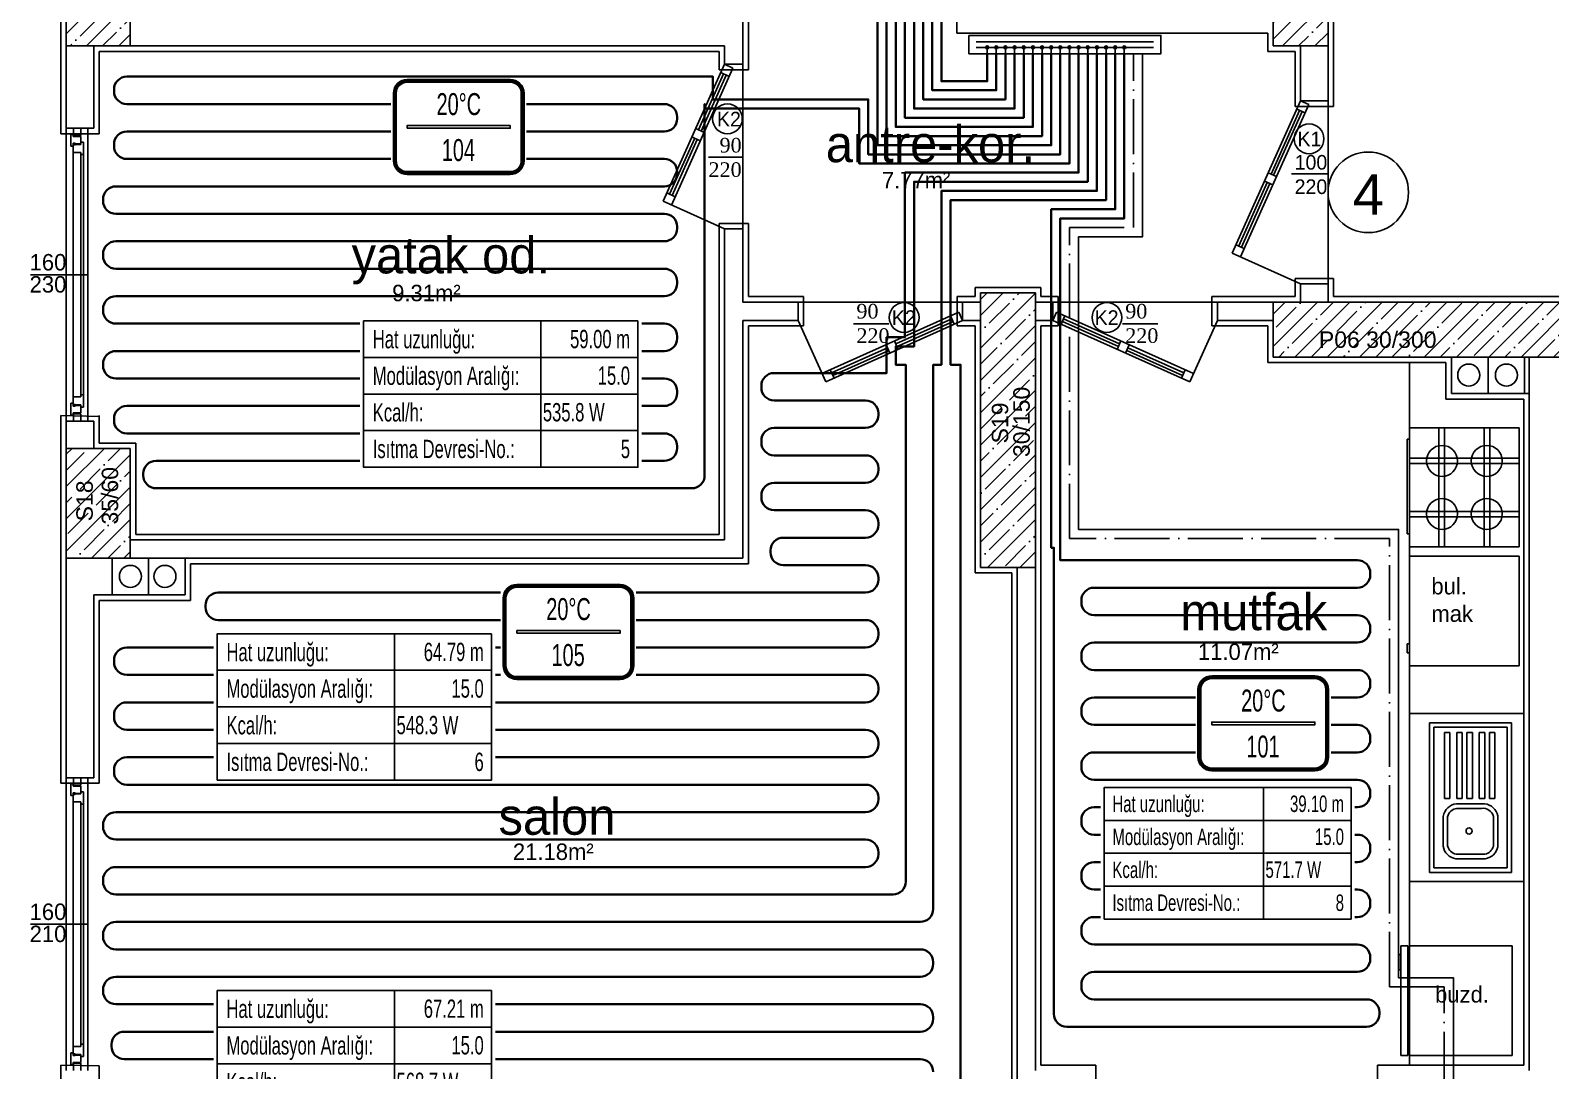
# Model space of a CAD drawing. Header units: centimetres. Extents: x 275281 to 287704, y -444050 to -441150.
# Drawn here: x 277532 to 278363, y -443426 to -442857 of the extents above; entities that cross this region are included whole.
import ezdxf
from ezdxf.enums import TextEntityAlignment as Align

# ---------------------------------------------------------------- set-up
doc = ezdxf.new("R2010")
doc.units = ezdxf.units.CM
doc.linetypes.add('ROTAS_ISITMA_DONUS', pattern=[40, 30, -5, 0, -5])
for name, color, linetype in [('MKDU0', 50, 'CONTINUOUS'), ('ROTAS-ISITMA-DONUS-BORU', 30, 'ROTAS_ISITMA_DONUS'), ('ROTAS-ISITMA-ETIKET', 2, 'Continuous'), ('ROTAS-ISITMA-GIDIS-BORU', 10, 'Continuous'), ('ROTAS-ISITMA-KOLLEKTOR', 1, 'Continuous'), ('ROTAS-ISITMA-MAHAL-ETIKET', 2, 'Continuous')]:
    doc.layers.add(name, color=color, linetype=linetype)
doc.layers.add('ROTAS-ISITMA-PEX', color=1, linetype='Continuous', lineweight=30)
doc.styles.add('arial_1_18', font='arial.ttf', dxfattribs={"height": 0.2})
doc.styles.add('ROTAS-YAZI', font='arial.ttf')
pattern_1 = [(45, (255901.426, -437638.89), (-8.838835, 8.838835), []), (45, (255910.265, -437638.89), (-8.838835, 8.838835), [15.625, -3.125, 0, -3.125])]

# ---------------------------------------------------------------- blocks, each defined once
blk = doc.blocks.new('ROTAS-YI-MAHAL')
at = {"color": 2, "extrusion": (0, 0, -1)}
for points in [[(35.71, -18.44), (35.71, 18.44, 0.414214), (28.21, 25.94), (-28.21, 25.94, 0.414214), (-35.71, 18.44), (-35.71, -18.44, 0.414214), (-28.21, -25.94), (28.21, -25.94, 0.414214)], [(34.21, -18.44), (34.21, 18.44, 0.414214), (28.21, 24.44), (-28.21, 24.44, 0.414214), (-34.21, 18.44), (-34.21, -18.44, 0.414214), (-28.21, -24.44), (28.21, -24.44, 0.414214)]]:
    blk.add_lwpolyline(points, format="xyb", close=True, dxfattribs=at)
at = {"color": 4, "extrusion": (0, 0, -1)}
for points in [[(35.21, -18.44), (35.21, 18.44, 0.414214), (28.21, 25.44), (-28.21, 25.44, 0.414214), (-35.21, 18.44), (-35.21, -18.44, 0.414214), (-28.21, -25.44), (28.21, -25.44, 0.414214)], [(34.71, -18.44), (34.71, 18.44, 0.414214), (28.21, 24.94), (-28.21, 24.94, 0.414214), (-34.71, 18.44), (-34.71, -18.44, 0.414214), (-28.21, -24.94), (28.21, -24.94, 0.414214)]]:
    blk.add_lwpolyline(points, format="xyb", close=True, dxfattribs=at)
at = {"color": 2, "extrusion": (0, 0, -1)}
blk.add_lwpolyline([(28.21, -0.75), (-28.21, -0.75), (-28.21, 0.75), (28.21, 0.75)], close=True, dxfattribs=at)
at = {"color": 4, "style": 'ROTAS-YAZI', "width": 0.65}
blk.add_attdef('DERECE', (-12.12, 6.47), '', height=12, dxfattribs=at)
at = {"color": 2, "style": 'ROTAS-YAZI', "width": 0.65, "flags": 1}
for tag in ['ALAN', 'MAHAL']:
    blk.add_attdef(tag, (0, 0), '', height=5, dxfattribs=at)
at = {"color": 1, "style": 'ROTAS-YAZI', "width": 0.65}
blk.add_attdef('NO', (-9.26, -18.64), '', height=12, dxfattribs=at)
blk = doc.blocks.new('ROTAS-YI-ETIKET')
at = {"color": 2}
for p, q in [((96.87, 0), (96.87, -80)), ((0, -20), (150, -20)), ((0, -40), (150, -40)), ((0, -60), (150, -60))]:
    blk.add_line(p, q, dxfattribs=at)
at = {"color": 2, "extrusion": (0, 0, -1)}
blk.add_lwpolyline([(-150, 0), (-150, -80), (0, -80), (0, 0)], close=True, dxfattribs=at)
at = {"color": 2, "style": 'ROTAS-YAZI', "width": 0.65}
for s, p in [('Hat uzunluğu:', (5, -10)), ('Modülasyon Aralığı:', (5, -30)), ('Kcal/h:', (5, -50)), ('Isıtma Devresi-No.:', (5, -70))]:
    blk.add_text(s, height=10, dxfattribs=at).set_placement(p, align=Align.MIDDLE_LEFT)
at = {"color": 2, "style": 'ROTAS-YAZI', "width": 0.65, "flags": 1}
for tag in ['ALAN', 'NO', 'DERECE', 'BORU', 'MAHAL']:
    blk.add_attdef(tag, (0, 0), '', height=5, dxfattribs=at)
at = {"color": 2, "style": 'ROTAS-YAZI', "width": 0.65}
for tag, p in [('UZ', (145.7, -14.93)), ('AR', (145.7, -34.94)), ('NO1', (145.7, -75.02))]:
    blk.add_attdef(tag, text='', height=10, dxfattribs=at).set_placement(p, align=Align.RIGHT)
blk.add_attdef('YER', (98.01, -54.93), '', height=10, dxfattribs=at)

msp = doc.modelspace()

# ---------------------------------------------------------------- hatches: boundary and pattern name
at = {"layer": 'MKDU0', "ltscale": 0.03}
h = msp.add_hatch(dxfattribs=at)
h.set_pattern_fill('ANSI35', color=8, scale=50, style=0)
h.set_pattern_definition(pattern_1)
h.paths.add_polyline_path([(278241.29, -442560.76), (278211.29, -442560.76), (278211.29, -442865.76), (278241.29, -442865.76)])
h.paths.add_polyline_path([(278234.1, -442837.16), (278234.1, -442768.19), (278220.13, -442768.19), (278220.13, -442837.16)], flags=24)
h = msp.add_hatch(dxfattribs=at)
h.set_pattern_fill('ANSI35', color=8, scale=50, style=0)
h.set_pattern_definition(pattern_1)
h.paths.add_polyline_path([(277586.29, -442805.76), (277551.29, -442805.76), (277551.29, -442865.76), (277586.29, -442865.76)])
h.paths.add_polyline_path([(277583.14, -442851.16), (277583.14, -442815.04), (277569.17, -442815.04), (277569.17, -442851.16)], flags=24)
h.paths.add_polyline_path([(277568.91, -442845.58), (277568.91, -442818.55), (277554.95, -442818.55), (277554.95, -442845.58)], flags=24)
h = msp.add_hatch(dxfattribs=at)
h.set_pattern_fill('ANSI35', color=8, scale=50, style=0)
h.set_pattern_definition(pattern_1)
h.paths.add_polyline_path([(278081.29, -443000.76), (278051.29, -443000.76), (278051.29, -443150.76), (278081.29, -443150.76)])
h.paths.add_polyline_path([(278080.65, -443092.76), (278080.65, -443049.65), (278066.68, -443049.65), (278066.68, -443092.76)], flags=24)
h.paths.add_polyline_path([(278068.86, -443085.31), (278068.86, -443058.28), (278054.9, -443058.28), (278054.9, -443085.31)], flags=24)
h = msp.add_hatch(dxfattribs=at)
h.set_pattern_fill('ANSI35', color=8, scale=50, style=0)
h.set_pattern_definition(pattern_1)
h.paths.add_polyline_path([(278511.29, -443035.76), (278511.29, -443005.76), (278211.29, -443005.76), (278211.29, -443035.76)])
h.paths.add_polyline_path([(278233.96, -443033.25), (278302.94, -443033.25), (278302.94, -443019.28), (278233.96, -443019.28)], flags=24)
h = msp.add_hatch(dxfattribs=at)
h.set_pattern_fill('ANSI35', color=8, scale=50, style=0)
h.set_pattern_definition(pattern_1)
h.paths.add_polyline_path([(277586.29, -443085.76), (277551.29, -443085.76), (277551.29, -443145.76), (277586.29, -443145.76)])
h.paths.add_polyline_path([(277582.13, -443129.66), (277582.13, -443093.54), (277568.16, -443093.54), (277568.16, -443129.66)], flags=24)
h.paths.add_polyline_path([(277568.25, -443127.89), (277568.25, -443100.87), (277554.29, -443100.87), (277554.29, -443127.89)], flags=24)

# ---------------------------------------------------------------- linework, layer by layer
at = {"layer": 'MKDU0', "color": 8, "ltscale": 0.03}
for p, q in [((277548.29, -442805.76), (277548.29, -442865.76)), ((278244.29, -442865.76), (278244.29, -442810.76)), ((278038.29, -442858.76), (278038.29, -442832.76)), ((277921.29, -442845.76), (277921.29, -442875.76)), ((277924.29, -442865.76), (277924.29, -442850.76)), ((278208.29, -442858.74), (278038.29, -442858.74)), ((278208.29, -442858.74), (278208.29, -442868.76)), ((277548.29, -442865.76), (277548.29, -442913.76)), ((277551.29, -442910.76), (277551.29, -442865.76)), ((277566.29, -442910.76), (277566.29, -442865.76)), ((277569.29, -442913.76), (277569.29, -442868.76)), ((277569.29, -442868.76), (277586.29, -442868.76)), ((277586.29, -442865.76), (277911.29, -442865.76)), ((277586.29, -442868.76), (277908.29, -442868.76)), ((277908.29, -442868.76), (277908.29, -442878.76)), ((277911.29, -442865.76), (277911.29, -442875.76)), ((277924.29, -442878.76), (277924.29, -442865.76)), ((278208.29, -442868.76), (278223.29, -442868.76)), ((278223.29, -442868.76), (278223.29, -442898.76)), ((278226.29, -442865.76), (278226.29, -442895.76)), ((278241.29, -442865.76), (278241.29, -442895.76)), ((278244.29, -442898.76), (278244.29, -442865.76)), ((277911.29, -442875.76), (277877.64, -442950.65)), ((277915.85, -442877.81), (277882.2, -442952.69)), ((277908.29, -442878.76), (277924.29, -442878.76)), ((277911.29, -442875.76), (277921.29, -442875.76)), ((277911.29, -442875.76), (277915.85, -442877.81)), ((277921.29, -442875.76), (277921.29, -442965.76)), ((277910.73, -442880.99), (277896.98, -442911.59)), ((277912.17, -442881.64), (277898.42, -442912.24)), ((277909.24, -442880.32), (277913.8, -442882.37)), ((278226.29, -442895.76), (278188.9, -442978.97)), ((278226.29, -442895.76), (278241.29, -442895.76)), ((278226.29, -442895.76), (278230.85, -442897.81)), ((278241.29, -442895.76), (278241.29, -442995.76)), ((278230.85, -442897.81), (278193.47, -442981.01)), ((278225.73, -442900.99), (278210.11, -442935.75)), ((278227.17, -442901.64), (278211.55, -442936.4)), ((278223.29, -442898.76), (278244.29, -442898.76)), ((278224.24, -442900.32), (278228.8, -442902.37)), ((277566.29, -442910.76), (277551.29, -442910.76)), ((277551.29, -443070.76), (277551.29, -442910.76)), ((277555.3, -442914.76), (277555.3, -442910.76)), ((277559.3, -442910.76), (277559.3, -442914.76)), ((277563.1, -443070.76), (277563.1, -442910.76)), ((277895.49, -442910.92), (277900.05, -442912.97)), ((277548.29, -442913.76), (277569.29, -442913.76)), ((277553.7, -442920.46), (277553.7, -442914.06)), ((277553.7, -442914.06), (277555.1, -442914.06)), ((277553.7, -442920.46), (277555.1, -442920.46)), ((277555.1, -442915.26), (277555.1, -442914.06)), ((277555.1, -442915.26), (277559.3, -442915.26)), ((277555.1, -442920.46), (277555.1, -442918.96)), ((277555.1, -442918.96), (277556.1, -442918.96)), ((277555.1, -442919.56), (277555.6, -442919.56)), ((277555.1, -442919.56), (277555.1, -442923.96)), ((277559.3, -442914.76), (277555.3, -442914.76)), ((277555.6, -442919.86), (277555.6, -442919.56)), ((277555.6, -442919.86), (277556.1, -442919.86)), ((277556.1, -442919.26), (277556.1, -442918.96)), ((277556.1, -442919.26), (277559.3, -442919.26)), ((277556.1, -442919.56), (277559.3, -442919.56)), ((277556.1, -442919.86), (277556.1, -442919.56)), ((277559.3, -442919.26), (277559.3, -442915.26)), ((277559.3, -442918.36), (277560.7, -442918.36)), ((277559.3, -442918.36), (277559.3, -442919.56)), ((277560.7, -442925.16), (277560.7, -442918.36)), ((277894.93, -442916.15), (277881.18, -442946.75)), ((277896.37, -442916.8), (277882.62, -442947.4)), ((277893.44, -442915.49), (277898, -442917.53)), ((277555.1, -442923.96), (277555.1, -443057.56)), ((277555.1, -442923.96), (277559.3, -442923.96)), ((277559.3, -442925.16), (277559.3, -442923.96)), ((277559.3, -442925.16), (277559.3, -443056.36)), ((277559.3, -442925.16), (277560.7, -442925.16)), ((277560.7, -443056.36), (277560.7, -442925.16)), ((277902.5, -442926.5), (277921.29, -442926.5)), ((278208.62, -442935.08), (278213.18, -442937.13)), ((278241.29, -442935.65), (278221.29, -442935.65)), ((278208.06, -442940.31), (278192.44, -442975.07)), ((278209.5, -442940.96), (278193.88, -442975.72)), ((278206.57, -442939.65), (278211.13, -442941.69)), ((277911.29, -442965.76), (277877.64, -442950.65)), ((277884.25, -442948.13), (277879.69, -442946.08)), ((277924.29, -442962.76), (277908.29, -442962.76)), ((277908.29, -442962.76), (277908.29, -443132.76)), ((277911.29, -442965.76), (277911.29, -443135.76)), ((277911.29, -442965.76), (277921.29, -442965.76)), ((277921.29, -442965.76), (277921.29, -443005.76)), ((277924.29, -443002.76), (277924.29, -442962.76)), ((278226.29, -442995.76), (278188.9, -442978.97)), ((278195.51, -442976.45), (278190.95, -442974.4)), ((277531.66, -442990.76), (277563.1, -442990.76)), ((278244.29, -442992.76), (278223.29, -442992.76)), ((278223.29, -442992.76), (278223.29, -443002.76)), ((278244.29, -443002.76), (278244.29, -442992.76)), ((277954.45, -443002.76), (277924.29, -443002.76)), ((277954.45, -443018.76), (277954.45, -443002.76)), ((278048.29, -443002.76), (278038.45, -443002.76)), ((278038.45, -443002.76), (278038.45, -443018.76)), ((278084.29, -442997.76), (278048.29, -442997.76)), ((278048.29, -442997.76), (278048.29, -443002.76)), ((278084.29, -443002.76), (278084.29, -442997.76)), ((278093.79, -443002.76), (278084.29, -443002.76)), ((278093.79, -443018.76), (278093.79, -443002.76)), ((278211.29, -443002.76), (278177.79, -443002.76)), ((278177.79, -443002.76), (278177.79, -443018.76)), ((278223.29, -443002.76), (278211.29, -443002.76)), ((278226.29, -442995.76), (278226.29, -443005.76)), ((278226.29, -442995.76), (278241.29, -442995.76)), ((278241.29, -442995.76), (278241.29, -443005.76)), ((278478.29, -443002.76), (278244.29, -443002.76)), ((277951.45, -443005.76), (277921.29, -443005.76)), ((277951.45, -443015.76), (277951.45, -443005.76)), ((278041.45, -443005.76), (277951.45, -443005.76)), ((278039.4, -443011.2), (277964.52, -443044.85)), ((278041.45, -443015.76), (278039.4, -443011.2)), ((278051.29, -443005.76), (278041.45, -443005.76)), ((278041.45, -443015.76), (278041.45, -443005.76)), ((278081.29, -443005.76), (278090.79, -443005.76)), ((278090.79, -443015.76), (278090.79, -443005.76)), ((278090.79, -443005.76), (278180.79, -443005.76)), ((278090.79, -443015.76), (278092.84, -443011.2)), ((278092.84, -443011.2), (278167.72, -443044.85)), ((278180.79, -443005.76), (278211.29, -443005.76)), ((278180.79, -443015.76), (278180.79, -443005.76)), ((277921.29, -443015.76), (277921.29, -443145.76)), ((277951.45, -443015.76), (277921.29, -443015.76)), ((277924.29, -443148.76), (277924.29, -443018.76)), ((277924.29, -443018.76), (277954.45, -443018.76)), ((277951.45, -443015.76), (277966.57, -443049.41)), ((278041.45, -443015.76), (277966.57, -443049.41)), ((278001.12, -443017.62), (277981.8, -443017.62)), ((278035.58, -443014.89), (278004.98, -443028.64)), ((278036.22, -443016.33), (278005.62, -443030.08)), ((278036.89, -443017.81), (278034.84, -443013.25)), ((278038.45, -443018.76), (278048.29, -443018.76)), ((278051.29, -443015.76), (278041.45, -443015.76)), ((278048.29, -443018.76), (278048.29, -443153.76)), ((278081.29, -443015.76), (278090.79, -443015.76)), ((278084.29, -443153.76), (278084.29, -443018.76)), ((278084.29, -443018.76), (278093.79, -443018.76)), ((278090.79, -443015.76), (278165.67, -443049.41)), ((278095.35, -443017.81), (278097.4, -443013.25)), ((278096.02, -443016.33), (278126.62, -443030.08)), ((278096.67, -443014.89), (278127.26, -443028.64)), ((278148.14, -443017.62), (278128.81, -443017.62)), ((278180.79, -443015.76), (278165.67, -443049.41)), ((278177.79, -443018.76), (278208.29, -443018.76)), ((278180.79, -443015.76), (278211.29, -443015.76)), ((278208.29, -443018.76), (278208.29, -443038.76)), ((278006.29, -443031.56), (278004.24, -443027)), ((278125.95, -443031.56), (278128, -443027)), ((278000.42, -443030.69), (277969.82, -443044.44)), ((278001.06, -443032.13), (277970.46, -443045.88)), ((278001.73, -443033.61), (277999.68, -443029.05)), ((278130.51, -443033.61), (278132.56, -443029.05)), ((278131.18, -443032.13), (278161.78, -443045.88)), ((278131.83, -443030.69), (278162.43, -443044.44)), ((278308.79, -443035.76), (278351.29, -443035.76)), ((278308.79, -443055.76), (278308.79, -443035.76)), ((278308.79, -443055.76), (278308.79, -443035.76)), ((278308.79, -443055.76), (278308.79, -443035.76)), ((278308.79, -443055.76), (278308.79, -443035.76)), ((278328.79, -443055.76), (278328.79, -443035.76)), ((278348.79, -443055.76), (278348.79, -443035.76)), ((278351.29, -443035.76), (278351.29, -443425.76)), ((277969.08, -443042.8), (277971.13, -443047.36)), ((278163.16, -443042.8), (278161.11, -443047.36)), ((278208.29, -443038.76), (278305.79, -443038.76)), ((278285.84, -443422.76), (278285.84, -443038.76)), ((278305.79, -443038.76), (278305.79, -443058.76)), ((277553.7, -443061.06), (277553.7, -443067.46)), ((277553.7, -443061.06), (277555.1, -443061.06)), ((277555.1, -443057.56), (277559.3, -443057.56)), ((277555.1, -443061.96), (277555.1, -443057.56)), ((277555.1, -443061.06), (277555.1, -443062.56)), ((277555.1, -443061.96), (277555.6, -443061.96)), ((277555.6, -443061.66), (277556.1, -443061.66)), ((277555.6, -443061.66), (277555.6, -443061.96)), ((277556.1, -443061.66), (277556.1, -443061.96)), ((277556.1, -443061.96), (277559.3, -443061.96)), ((277559.3, -443056.36), (277559.3, -443057.56)), ((277559.3, -443056.36), (277560.7, -443056.36)), ((277559.3, -443063.16), (277559.3, -443061.96)), ((277560.7, -443056.36), (277560.7, -443063.16)), ((278305.79, -443058.76), (278348.29, -443058.76)), ((278308.79, -443055.76), (278351.29, -443055.76)), ((278348.29, -443058.76), (278348.29, -443422.76)), ((277548.29, -443067.76), (277548.29, -443085.76)), ((277569.32, -443068.26), (277548.29, -443067.76)), ((277553.7, -443067.46), (277555.1, -443067.46)), ((277555.1, -443062.56), (277556.1, -443062.56)), ((277555.1, -443066.26), (277555.1, -443067.46)), ((277555.1, -443066.26), (277559.3, -443066.26)), ((277555.3, -443066.76), (277555.3, -443070.76)), ((277559.3, -443066.76), (277555.3, -443066.76)), ((277556.1, -443062.26), (277556.1, -443062.56)), ((277556.1, -443062.26), (277559.3, -443062.26)), ((277559.3, -443062.26), (277559.3, -443066.26)), ((277559.3, -443063.16), (277560.7, -443063.16)), ((277559.3, -443070.76), (277559.3, -443066.76)), ((277569.29, -443082.76), (277569.29, -443067.76)), ((277551.29, -443085.76), (277551.29, -443070.76)), ((277566.29, -443070.76), (277551.29, -443070.76)), ((277566.29, -443085.76), (277566.29, -443070.76)), ((278345.84, -443074.54), (278285.84, -443074.54)), ((278285.84, -443139.54), (278285.84, -443074.54)), ((278301.93, -443074.54), (278301.93, -443139.54)), ((278304.93, -443074.54), (278304.93, -443139.54)), ((278326.75, -443074.54), (278326.75, -443139.54)), ((278329.75, -443074.54), (278329.75, -443139.54)), ((278345.84, -443139.54), (278345.84, -443074.54)), ((277548.29, -443085.76), (277548.29, -443145.76)), ((277589.29, -443082.76), (277569.29, -443082.76)), ((277589.29, -443132.76), (277589.29, -443082.76)), ((278284.55, -443080.64), (278285.84, -443080.64)), ((278284.55, -443122.4), (278284.55, -443080.64)), ((278285.84, -443090.96), (278345.84, -443090.96)), ((278285.84, -443093.96), (278345.84, -443093.96)), ((278285.84, -443120.11), (278345.84, -443120.12)), ((278284.55, -443132.4), (278284.55, -443122.4)), ((278285.84, -443123.11), (278345.84, -443123.12)), ((277586.29, -443135.76), (277911.29, -443135.76)), ((277908.29, -443132.76), (277589.29, -443132.76)), ((278285.84, -443132.4), (278284.55, -443132.4)), ((278285.84, -443139.54), (278345.84, -443139.54)), ((278345.84, -443144.61), (278285.84, -443144.6)), ((278285.84, -443144.6), (278285.84, -443204.6)), ((278345.84, -443204.61), (278345.84, -443144.61)), ((277548.29, -443145.76), (277548.29, -443268.76)), ((277551.29, -443265.76), (277551.29, -443145.76)), ((277576.29, -443145.76), (277576.29, -443165.76)), ((277586.29, -443145.76), (277921.29, -443145.76)), ((277596.29, -443145.76), (277596.29, -443165.76)), ((277616.29, -443145.76), (277616.29, -443165.76)), ((277619.29, -443168.76), (277619.29, -443148.76)), ((277619.29, -443148.76), (277924.29, -443148.76)), ((278071.29, -443150.76), (278071.29, -443520.76)), ((278081.29, -443150.76), (278081.29, -443425.76)), ((278048.29, -443153.76), (278068.29, -443153.76)), ((278068.29, -443153.76), (278068.29, -443517.76)), ((278084.29, -443422.76), (278084.29, -443153.76)), ((277566.29, -443265.76), (277566.29, -443165.76)), ((277616.29, -443165.76), (277566.29, -443165.76)), ((277569.29, -443268.76), (277569.29, -443168.76)), ((277569.29, -443168.76), (277619.29, -443168.76)), ((278284.55, -443197.47), (278284.55, -443192.48)), ((278284.55, -443192.48), (278285.84, -443192.48)), ((278285.84, -443197.47), (278284.55, -443197.47)), ((278285.84, -443204.6), (278345.84, -443204.61)), ((278285.84, -443230.65), (278348.29, -443230.65)), ((278296.69, -443317.46), (278296.69, -443235.65)), ((278296.69, -443235.65), (278341.69, -443235.65)), ((278341.69, -443235.65), (278341.69, -443317.46)), ((278299.19, -443314.96), (278299.19, -443238.15)), ((278299.19, -443238.15), (278339.19, -443238.15)), ((278304.9, -443277.05), (278304.9, -443241.01)), ((278304.9, -443241.01), (278307.9, -443241.01)), ((278307.9, -443241.01), (278307.9, -443277.05)), ((278311.64, -443277.05), (278311.64, -443241.01)), ((278311.64, -443241.01), (278314.64, -443241.01)), ((278314.64, -443241.01), (278314.64, -443277.05)), ((278317.21, -443277.05), (278317.21, -443241.01)), ((278317.21, -443241.01), (278320.21, -443241.01)), ((278320.21, -443241.01), (278320.21, -443277.05)), ((278323.95, -443277.05), (278323.95, -443241.01)), ((278323.95, -443241.01), (278326.95, -443241.01)), ((278326.95, -443241.01), (278326.95, -443277.05)), ((278329.52, -443277.05), (278329.52, -443241.01)), ((278329.52, -443241.01), (278332.52, -443241.01)), ((278332.52, -443241.01), (278332.52, -443277.05)), ((278339.19, -443238.15), (278339.19, -443314.96)), ((277548.29, -443268.76), (277569.29, -443268.76)), ((277566.29, -443265.76), (277551.29, -443265.76)), ((277551.29, -443425.76), (277551.29, -443265.76)), ((277553.7, -443275.46), (277553.7, -443269.06)), ((277553.7, -443269.06), (277555.1, -443269.06)), ((277555.1, -443270.26), (277555.1, -443269.06)), ((277555.3, -443269.76), (277555.3, -443265.76)), ((277559.3, -443269.76), (277555.3, -443269.76)), ((277559.3, -443265.76), (277559.3, -443269.76)), ((277563.1, -443425.76), (277563.1, -443265.76)), ((277553.7, -443275.46), (277555.1, -443275.46)), ((277555.1, -443270.26), (277559.3, -443270.26)), ((277555.1, -443275.46), (277555.1, -443273.96)), ((277555.1, -443273.96), (277556.1, -443273.96)), ((277555.1, -443274.56), (277555.6, -443274.56)), ((277555.1, -443274.56), (277555.1, -443278.96)), ((277555.6, -443274.86), (277555.6, -443274.56)), ((277555.6, -443274.86), (277556.1, -443274.86)), ((277556.1, -443274.26), (277556.1, -443273.96)), ((277556.1, -443274.26), (277559.3, -443274.26)), ((277556.1, -443274.56), (277559.3, -443274.56)), ((277556.1, -443274.86), (277556.1, -443274.56)), ((277559.3, -443274.26), (277559.3, -443270.26)), ((277559.3, -443273.36), (277560.7, -443273.36)), ((277559.3, -443273.36), (277559.3, -443274.56)), ((277560.7, -443280.16), (277560.7, -443273.36)), ((278307.9, -443277.05), (278304.9, -443277.05)), ((278314.64, -443277.05), (278311.64, -443277.05)), ((278320.21, -443277.05), (278317.21, -443277.05)), ((278326.95, -443277.05), (278323.95, -443277.05)), ((278332.52, -443277.05), (278329.52, -443277.05)), ((277555.1, -443278.96), (277555.1, -443412.56)), ((277555.1, -443278.96), (277559.3, -443278.96)), ((277559.3, -443280.16), (277559.3, -443278.96)), ((277559.3, -443280.16), (277559.3, -443411.36)), ((277559.3, -443280.16), (277560.7, -443280.16)), ((277560.7, -443411.36), (277560.7, -443280.16)), ((278326.92, -443279.97), (278311.5, -443279.97)), ((278325.2, -443282.47), (278311.5, -443282.47)), ((278334.19, -443286.58), (278334.19, -443303.41)), ((278304.19, -443303.18), (278304.19, -443286.81)), ((278306.69, -443302.94), (278306.69, -443287.05)), ((278331.69, -443286.86), (278331.69, -443303.12)), ((278327.29, -443309.96), (278311.13, -443309.96)), ((278327.07, -443307.46), (278311.35, -443307.46)), ((278341.69, -443317.46), (278296.69, -443317.46)), ((278339.19, -443314.96), (278299.19, -443314.96)), ((278348.29, -443322.46), (278285.84, -443322.46)), ((277531.66, -443345.76), (277563.1, -443345.76)), ((278281.01, -443417.57), (278281.01, -443357.57)), ((278281.01, -443357.57), (278284.86, -443357.57)), ((278284.86, -443357.57), (278284.86, -443417.57)), ((278285.84, -443417.57), (278285.84, -443357.57)), ((278285.84, -443357.57), (278341.99, -443357.57)), ((278341.99, -443357.57), (278342, -443417.57)), ((278281.01, -443362.34), (278279.92, -443362.34)), ((278279.92, -443362.34), (278279.92, -443370.66)), ((278281.01, -443370.66), (278281.01, -443362.34)), ((278285.84, -443362.57), (278284.86, -443362.57)), ((278279.92, -443370.66), (278281.01, -443370.66)), ((277559.3, -443411.36), (277559.3, -443412.56)), ((277559.3, -443411.36), (277560.7, -443411.36)), ((277560.7, -443411.36), (277560.7, -443418.16)), ((277553.7, -443416.06), (277553.7, -443422.46)), ((277553.7, -443416.06), (277555.1, -443416.06)), ((277555.1, -443412.56), (277559.3, -443412.56)), ((277555.1, -443416.96), (277555.1, -443412.56)), ((277555.1, -443416.06), (277555.1, -443417.56)), ((277555.1, -443416.96), (277555.6, -443416.96)), ((277555.1, -443417.56), (277556.1, -443417.56)), ((277555.6, -443416.66), (277556.1, -443416.66)), ((277555.6, -443416.66), (277555.6, -443416.96)), ((277556.1, -443416.66), (277556.1, -443416.96)), ((277556.1, -443416.96), (277559.3, -443416.96)), ((277556.1, -443417.26), (277556.1, -443417.56)), ((277556.1, -443417.26), (277559.3, -443417.26)), ((277559.3, -443418.16), (277559.3, -443416.96)), ((277559.3, -443417.26), (277559.3, -443421.26)), ((277559.3, -443418.16), (277560.7, -443418.16)), ((278284.86, -443417.57), (278281.01, -443417.57)), ((278285.84, -443412.57), (278284.86, -443412.57)), ((278342, -443417.57), (278285.84, -443417.57)), ((277569.32, -443423.26), (277548.29, -443422.76)), ((277548.29, -443422.76), (277548.29, -443450.73)), ((277553.7, -443422.46), (277555.1, -443422.46)), ((277555.1, -443421.26), (277555.1, -443422.46)), ((277555.1, -443421.26), (277559.3, -443421.26)), ((277555.3, -443421.76), (277555.3, -443425.76)), ((277559.3, -443421.76), (277555.3, -443421.76)), ((277559.3, -443425.76), (277559.3, -443421.76)), ((277569.32, -443447.73), (277569.32, -443423.26)), ((278114.29, -443422.76), (278084.29, -443422.76)), ((278114.29, -443443.76), (278114.29, -443422.76)), ((278348.29, -443422.76), (278268.29, -443422.76)), ((278268.29, -443422.76), (278268.29, -443443.76))]:
    msp.add_line(p, q, dxfattribs=at)
for points in [[(278211.29, -442865.76), (278211.29, -442560.76)], [(278241.29, -442865.76), (278241.29, -442560.76)], [(277551.29, -442865.76), (277551.29, -442805.76)], [(277586.29, -442805.76), (277586.29, -442865.76)], [(277586.29, -442865.76), (277551.29, -442865.76)], [(278241.29, -442865.76), (278211.29, -442865.76)], [(278051.29, -443150.76), (278051.29, -443000.76)], [(278051.29, -443000.76), (278081.29, -443000.76)], [(278081.29, -443000.76), (278081.29, -443150.76)], [(278211.29, -443035.76), (278211.29, -443005.76)], [(278211.29, -443005.76), (278511.29, -443005.76)], [(278211.29, -443035.76), (278511.29, -443035.76)], [(277551.29, -443145.76), (277551.29, -443085.76)], [(277551.29, -443085.76), (277586.29, -443085.76)], [(277586.29, -443085.76), (277586.29, -443145.76)], [(277586.29, -443145.76), (277551.29, -443145.76)], [(278081.29, -443150.76), (278051.29, -443150.76)]]:
    msp.add_lwpolyline(points, dxfattribs=at)
for centre, radius in [((277912.83, -442905.58), 8.14), ((278230.9, -442916.5), 8.14), ((278263.29, -442945.76), 22), ((278009.46, -443014.16), 8.14), ((278120.37, -443014.16), 8.14), ((278318.23, -443045.65), 6.03), ((278338.85, -443045.65), 6.03), ((278303.62, -443092.53), 8.48), ((278328.06, -443092.53), 8.48), ((278303.62, -443121.54), 8.48), ((278328.06, -443121.54), 8.48), ((277586.35, -443155.65), 6.03), ((277605.2, -443155.65), 6.03), ((278318.42, -443294.85), 1.68)]:
    msp.add_circle(centre, radius, dxfattribs=at)
for centre, radius, start, end in [((278312.43, -443288.3), 8.38, 96.41545, 169.7181), ((278312.43, -443288.3), 5.88, 96.41545, 167.71817), ((278325.99, -443288.3), 5.88, 14.16716, 97.66063), ((278325.99, -443288.3), 8.38, 11.85798, 83.58455), ((278312.43, -443301.68), 8.38, 190.2819, 261.08681), ((278312.43, -443301.68), 5.88, 192.28183, 259.35464), ((278325.99, -443301.68), 5.88, 280.64536, 345.83284), ((278325.99, -443301.68), 8.38, 278.91319, 348.14202)]:
    msp.add_arc(centre, radius, start, end, dxfattribs=at)
at = {"layer": 'ROTAS-ISITMA-DONUS-BORU'}
msp.add_lwpolyline([(278313.98, -443633.2), (278309.88, -443635), (278304.88, -443635), (278304.88, -443380), (278274.88, -443380), (278274.88, -443135), (278099.88, -443135), (278099.88, -442965), (278134.88, -442965), (278134.88, -442870)], dxfattribs=at)
at = {"layer": 'ROTAS-ISITMA-GIDIS-BORU'}
msp.add_lwpolyline([(278313.98, -443633.2), (278319.88, -443635), (278319.88, -443630), (278309.88, -443630), (278309.88, -443375), (278279.88, -443375), (278279.88, -443130), (278104.88, -443130), (278104.88, -442970), (278139.88, -442970), (278139.88, -442870)], dxfattribs=at)
at = {"layer": 'ROTAS-ISITMA-KOLLEKTOR'}
for p, q in [((278048.88, -442863.5), (278145.88, -442863.5)), ((278048.88, -442866.5), (278145.88, -442866.5)), ((278054.88, -442866.5), (278054.88, -442870)), ((278059.88, -442866.5), (278059.88, -442870)), ((278064.88, -442866.5), (278064.88, -442870)), ((278069.88, -442866.5), (278069.88, -442870)), ((278074.88, -442866.5), (278074.88, -442870)), ((278079.88, -442866.5), (278079.88, -442870)), ((278084.88, -442866.5), (278084.88, -442870)), ((278089.88, -442866.5), (278089.88, -442870)), ((278094.88, -442866.5), (278094.88, -442870)), ((278099.88, -442866.5), (278099.88, -442870)), ((278104.88, -442866.5), (278104.88, -442870)), ((278109.88, -442866.5), (278109.88, -442870)), ((278114.88, -442866.5), (278114.88, -442870)), ((278119.88, -442866.5), (278119.88, -442870)), ((278124.88, -442866.5), (278124.88, -442870)), ((278129.88, -442866.5), (278129.88, -442870))]:
    msp.add_line(p, q, dxfattribs=at)
msp.add_lwpolyline([(278044.88, -442860), (278149.88, -442860), (278149.88, -442870), (278044.88, -442870)], close=True, dxfattribs=at)
for centre in [(278054.88, -442866.5), (278059.88, -442866.5), (278064.88, -442866.5), (278069.88, -442866.5), (278074.88, -442866.5), (278079.88, -442866.5), (278084.88, -442866.5), (278089.88, -442866.5), (278094.88, -442866.5), (278099.88, -442866.5), (278104.88, -442866.5), (278109.88, -442866.5), (278114.88, -442866.5), (278119.88, -442866.5), (278124.88, -442866.5), (278129.88, -442866.5)]:
    msp.add_circle(centre, 0.8, dxfattribs=at)
at = {"layer": 'ROTAS-ISITMA-PEX'}
for points in [[(278064.88, -442870), (278064.88, -442895), (278019.88, -442895), (278019.88, -442595)], [(278014.88, -442600), (278014.88, -442900), (278069.88, -442900), (278069.88, -442870)], [(278004.88, -442610), (278004.88, -442910), (278079.88, -442910), (278079.88, -442870)], [(278074.88, -442870), (278074.88, -442905), (278009.88, -442905), (278009.88, -442605)], [(278059.88, -442870), (278059.88, -442890), (278024.88, -442890), (278024.88, -442695)], [(278029.88, -442700), (278029.88, -442885), (278054.88, -442885), (278054.88, -442870)], [(277994.88, -442835), (277994.88, -442920), (278089.88, -442920), (278089.88, -442870)], [(278084.88, -442870), (278084.88, -442915), (277999.88, -442915), (277999.88, -442830)]]:
    msp.add_lwpolyline(points, dxfattribs=at)
for points in [[(278099.88, -442870), (278099.88, -442930), (277984.88, -442930), (277984.88, -442900), (277900.38, -442900), (277900.38, -442897.5), (277900.38, -443100.5, -0.414214), (277893.38, -443107.5), (277600.38, -443107.5, -0.414214), (277593.38, -443100.5), (277593.38, -443099.5, -0.414214), (277600.38, -443092.5), (277878.38, -443092.5, 0.414214), (277885.38, -443085.5), (277885.38, -443084.5, 0.414214), (277878.38, -443077.5), (277584.38, -443077.5, -0.414214), (277577.38, -443070.5), (277577.38, -443069.5, -0.414214), (277584.38, -443062.5), (277878.38, -443062.5, 0.414214), (277885.38, -443055.5), (277885.38, -443054.5, 0.414214), (277878.38, -443047.5), (277578.38, -443047.5, -0.414214), (277571.38, -443040.5), (277571.38, -443039.5, -0.414214), (277578.38, -443032.5), (277878.38, -443032.5, 0.414214), (277885.38, -443025.5), (277885.38, -443024.5, 0.414214), (277878.38, -443017.5), (277578.38, -443017.5, -0.414214), (277571.38, -443010.5), (277571.38, -443009.5, -0.414214), (277578.38, -443002.5), (277878.38, -443002.5, 0.414214), (277885.38, -442995.5), (277885.38, -442994.5, 0.414214), (277878.38, -442987.5), (277578.38, -442987.5, -0.414214), (277571.38, -442980.5), (277571.38, -442979.5, -0.414214), (277578.38, -442972.5), (277878.38, -442972.5, 0.414214), (277885.38, -442965.5), (277885.38, -442964.5, 0.414214), (277878.38, -442957.5), (277578.38, -442957.5, -0.414214), (277571.38, -442950.5), (277571.38, -442949.5, -0.414214), (277578.38, -442942.5), (277878.38, -442942.5, 0.414214), (277885.38, -442935.5), (277885.38, -442934.5, 0.414214), (277878.38, -442927.5), (277584.38, -442927.5, -0.414214), (277577.38, -442920.5), (277577.38, -442919.5, -0.414214), (277584.38, -442912.5), (277878.38, -442912.5, 0.414214), (277885.38, -442905.5), (277885.38, -442904.5, 0.414214), (277878.38, -442897.5), (277584.38, -442897.5, -0.414214), (277577.38, -442890.5), (277577.38, -442889.5, -0.414214), (277584.38, -442882.5), (277885.38, -442882.5), (277904.88, -442882.5), (277904.88, -442895), (277989.88, -442895), (277989.88, -442925), (278094.88, -442925), (278094.88, -442870)], [(278109.88, -442870), (278109.88, -442940), (278014.88, -442940), (278014.88, -443030), (278004.88, -443030), (278004.88, -443040), (278010.38, -443040), (278010.38, -443044.5), (278010.38, -443322.5, -0.414214), (278003.38, -443329.5), (277578.38, -443329.5, -0.414214), (277571.38, -443322.5), (277571.38, -443321.5, -0.414214), (277578.38, -443314.5), (277988.38, -443314.5, 0.414214), (277995.38, -443307.5), (277995.38, -443306.5, 0.414214), (277988.38, -443299.5), (277578.38, -443299.5, -0.414214), (277571.38, -443292.5), (277571.38, -443291.5, -0.414214), (277578.38, -443284.5), (277988.38, -443284.5, 0.414214), (277995.38, -443277.5), (277995.38, -443276.5, 0.414214), (277988.38, -443269.5), (277584.38, -443269.5, -0.414214), (277577.38, -443262.5), (277577.38, -443261.5, -0.414214), (277584.38, -443254.5), (277988.38, -443254.5, 0.414214), (277995.38, -443247.5), (277995.38, -443246.5, 0.414214), (277988.38, -443239.5), (277584.38, -443239.5, -0.414214), (277577.38, -443232.5), (277577.38, -443231.5, -0.414214), (277584.38, -443224.5), (277988.38, -443224.5, 0.414214), (277995.38, -443217.5), (277995.38, -443216.5, 0.414214), (277988.38, -443209.5), (277584.38, -443209.5, -0.414214), (277577.38, -443202.5), (277577.38, -443201.5, -0.414214), (277584.38, -443194.5), (277988.38, -443194.5, 0.414214), (277995.38, -443187.5), (277995.38, -443186.5, 0.414214), (277988.38, -443179.5), (277634.38, -443179.5, -0.414214), (277627.38, -443172.5), (277627.38, -443171.5, -0.414214), (277634.38, -443164.5), (277988.38, -443164.5, 0.414214), (277995.38, -443157.5), (277995.38, -443156.5, 0.414214), (277988.38, -443149.5), (277943.38, -443149.5, -0.414214), (277936.38, -443142.5), (277936.38, -443141.5, -0.414214), (277943.38, -443134.5), (277988.38, -443134.5, 0.414214), (277995.38, -443127.5), (277995.38, -443126.5, 0.414214), (277988.38, -443119.5), (277938.38, -443119.5, -0.414214), (277931.38, -443112.5), (277931.38, -443111.5, -0.414214), (277938.38, -443104.5), (277988.38, -443104.5, 0.414214), (277995.38, -443097.5), (277995.38, -443096.5, 0.414214), (277988.38, -443089.5), (277938.38, -443089.5, -0.414214), (277931.38, -443082.5), (277931.38, -443081.5, -0.414214), (277938.38, -443074.5), (277988.38, -443074.5, 0.414214), (277995.38, -443067.5), (277995.38, -443066.5, 0.414214), (277988.38, -443059.5), (277938.38, -443059.5, -0.414214), (277931.38, -443052.5), (277931.38, -443051.5, -0.414214), (277938.38, -443044.5), (277995.38, -443044.5), (277999.88, -443044.5), (277999.88, -443025), (278009.88, -443025), (278009.88, -442935), (278104.88, -442935), (278104.88, -442870)], [(278025.38, -443426.5, 0.414214), (278018.38, -443419.5), (277582.98, -443419.5, -0.414214), (277575.98, -443412.5), (277575.98, -443411.5, -0.414214), (277582.98, -443404.5), (278018.38, -443404.5, 0.414214), (278025.38, -443397.5), (278025.38, -443396.5, 0.414214), (278018.38, -443389.5), (277578.38, -443389.5, -0.414214), (277571.38, -443382.5), (277571.38, -443381.5, -0.414214), (277578.38, -443374.5), (278018.38, -443374.5, 0.414214), (278025.38, -443367.5), (278025.38, -443366.5, 0.414214), (278018.38, -443359.5), (277578.38, -443359.5, -0.414214), (277571.38, -443352.5), (277571.38, -443351.5, -0.414214), (277578.38, -443344.5), (278018.38, -443344.5, 0.414214), (278025.38, -443337.5), (278025.38, -443044.5), (278025.38, -443040), (278029.88, -443040), (278029.88, -442945), (278114.88, -442945), (278114.88, -442870)], [(278119.88, -442870), (278119.88, -442950), (278034.88, -442950), (278034.88, -443040), (278040.38, -443040), (278040.38, -443044.5), (278040.38, -443502.5, -0.414214)], [(278124.88, -442870), (278124.88, -442955), (278089.88, -442955), (278089.88, -443140), (278091.38, -443140), (278091.38, -443146.83), (278091.38, -443394.83, 0.414214), (278098.38, -443401.83), (278262.38, -443401.83, 0.414214), (278269.38, -443394.83), (278269.38, -443393.83, 0.414214), (278262.38, -443386.83), (278113.38, -443386.83, -0.414214), (278106.38, -443379.83), (278106.38, -443378.83, -0.414214), (278113.38, -443371.83), (278257.38, -443371.83, 0.414214), (278264.38, -443364.83), (278264.38, -443363.83, 0.414214), (278257.38, -443356.83), (278113.38, -443356.83, -0.414214), (278106.38, -443349.83), (278106.38, -443348.83, -0.414214), (278113.38, -443341.83), (278257.38, -443341.83, 0.414214), (278264.38, -443334.83), (278264.38, -443333.83, 0.414214), (278257.38, -443326.83), (278113.38, -443326.83, -0.414214), (278106.38, -443319.83), (278106.38, -443318.83, -0.414214), (278113.38, -443311.83), (278257.38, -443311.83, 0.414214), (278264.38, -443304.83), (278264.38, -443303.83, 0.414214), (278257.38, -443296.83), (278113.38, -443296.83, -0.414214), (278106.38, -443289.83), (278106.38, -443288.83, -0.414214), (278113.38, -443281.83), (278257.38, -443281.83, 0.414214), (278264.38, -443274.83), (278264.38, -443273.83, 0.414214), (278257.38, -443266.83), (278113.38, -443266.83, -0.414214), (278106.38, -443259.83), (278106.38, -443258.83, -0.414214), (278113.38, -443251.83), (278257.38, -443251.83, 0.414214), (278264.38, -443244.83), (278264.38, -443243.83, 0.414214), (278257.38, -443236.83), (278113.38, -443236.83, -0.414214), (278106.38, -443229.83), (278106.38, -443228.83, -0.414214), (278113.38, -443221.83), (278257.38, -443221.83, 0.414214), (278264.38, -443214.83), (278264.38, -443213.83, 0.414214), (278257.38, -443206.83), (278113.38, -443206.83, -0.414214), (278106.38, -443199.83), (278106.38, -443198.83, -0.414214), (278113.38, -443191.83), (278257.38, -443191.83, 0.414214), (278264.38, -443184.83), (278264.38, -443183.83, 0.414214), (278257.38, -443176.83), (278113.38, -443176.83, -0.414214), (278106.38, -443169.83), (278106.38, -443168.83, -0.414214), (278113.38, -443161.83), (278257.38, -443161.83, 0.414214), (278264.38, -443154.83), (278264.38, -443153.83, 0.414214), (278257.38, -443146.83), (278106.38, -443146.83), (278094.88, -443146.83), (278094.88, -442960), (278129.88, -442960), (278129.88, -442870)]]:
    msp.add_lwpolyline(points, format="xyb", dxfattribs=at)

# ---------------------------------------------------------------- texts
at = {"layer": 'MKDU0', "color": 8, "ltscale": 0.03, "style": 'arial_1_18'}
for s, height, p in [('4', 22, (278254.79, -442957.87)), ('P06 30/300', 9, (278236.29, -443030.76))]:
    msp.add_text(s, height=height, dxfattribs=at).set_placement(p)
at = {"layer": 'MKDU0', "color": 8, "ltscale": 0.03}
for s, p in [('160', (277531.23, -442988.46)), ('230', (277531.24, -443000.53)), ('160', (277531.23, -443343.46)), ('210', (277531.24, -443355.53))]:
    msp.add_text(s, height=9, dxfattribs=at).set_placement(p)
at = {"layer": 'MKDU0', "color": 8, "ltscale": 0.03, "style": 'arial_1_18'}
for s, p in [('30/150', (278078.16, -443090.43)), ('S19', (278066.38, -443082.98)), ('S18', (277565.77, -443125.57)), ('35/60', (277579.64, -443127.33))]:
    msp.add_text(s, height=9, rotation=90, dxfattribs=at).set_placement(p)
at = {"layer": 'MKDU0', "color": 8, "ltscale": 0.03, "char_height": 8}
for s, insert, width, attachment_point in [('K2', (277920.19, -442909.74), 23.8917, 9), ('{\\fTimes New Roman|b0|i0|c162|p18;90\\P220}', (277920.61, -442937.45), 23.5115, 9), ('K1', (278237.68, -442912.58), 23.8917, 3), ('100\\P220', (278223.01, -442946.79), 23.5115, 7), ('{\\fTimes New Roman|b0|i0|c162|p18;90\\P220}', (277983.37, -443006.73), 23.5115, 1), ('K2', (278002.74, -443010.24), 23.8917, 1), ('K2', (278113.64, -443010.24), 23.8917, 1), ('{\\fTimes New Roman|b0|i0|c162|p18;90\\P220}', (278130.38, -443006.73), 23.5115, 1)]:
    msp.add_mtext(s, dxfattribs=dict(at, insert=insert, width=width, attachment_point=attachment_point))
at = {"layer": 'MKDU0', "color": 8, "ltscale": 0.03}
for s, width, insert, char_height, attachment_point in [('antre-kor.', 237.6489, (278081.08, -442909.27), 20, 3), ('7.77m²', 64.7169, (277997.29, -442934.64), 9, 1), ('yatak od.', 237.6489, (277815.83, -442970.05), 20, 3), ('9.31m²', 64.7169, (277729.5, -442996.27), 9, 1), ('bul. mak', 34.8146, (278297.81, -443180.64), 9, 7), ('mutfak', 237.6489, (278240.78, -443165.07), 20, 3), ('11.07m²', 64.7169, (278170.13, -443192.32), 9, 1), ('salon', 237.6489, (277851.59, -443276.87), 20, 3), ('21.18m²', 64.7169, (277795.53, -443301.65), 9, 1), ('buzd.', 34.8146, (278329.27, -443379.6), 9, 3)]:
    msp.add_mtext_dynamic_manual_height_columns(s, width=width, gutter_width=45, heights=[0], dxfattribs=dict(at, insert=insert, char_height=char_height, attachment_point=attachment_point))

# ---------------------------------------------------------------- next in the draw order: wipeouts: each hides what was drawn before it
for points in [[(277728.88, -442937), (277802.88, -442937), (277802.88, -442883), (277728.88, -442883)], [(277711.88, -443098), (277865.88, -443098), (277865.88, -443014), (277711.88, -443014)], [(277788.88, -443213), (277862.88, -443213), (277862.88, -443159), (277788.88, -443159)], [(278168.88, -443263), (278242.88, -443263), (278242.88, -443209), (278168.88, -443209)], [(278116.88, -443345), (278255.88, -443345), (278255.88, -443269), (278116.88, -443269)], [(277631.87, -443464), (277785.87, -443464), (277785.87, -443380), (277631.87, -443380)]]:
    msp.add_wipeout(points)

# ---------------------------------------------------------------- next in the draw order: block references
at = {"layer": 'ROTAS-ISITMA-ETIKET'}
for p, values in [((277713.88, -443016), {'UZ': '59.00 m', 'AR': '15.0', 'NO1': '5', 'YER': '535.8 W'}), ((277633.87, -443382), {'UZ': '67.21 m', 'AR': '15.0', 'NO1': '7', 'YER': '568.7 W'})]:
    msp.add_blockref('ROTAS-YI-ETIKET', p, dxfattribs=at).add_auto_attribs(values)
at = {"layer": 'ROTAS-ISITMA-ETIKET', "xscale": 0.9, "yscale": 0.9}
msp.add_blockref('ROTAS-YI-ETIKET', (278118.88, -443271), dxfattribs=at).add_auto_attribs({'UZ': '39.10 m', 'AR': '15.0', 'NO1': '8', 'YER': '571.7 W'})
at = {"layer": 'ROTAS-ISITMA-MAHAL-ETIKET'}
for p, values in [((277765.88, -442910), {'DERECE': '20%%DC', 'NO': '104'}), ((277825.88, -443186), {'DERECE': '20%%DC', 'NO': '105'}), ((278205.88, -443236), {'DERECE': '20%%DC', 'NO': '101'})]:
    msp.add_blockref('ROTAS-YI-MAHAL', p, dxfattribs=at).add_auto_attribs(values)

# ---------------------------------------------------------------- next in the draw order: wipeouts: each hides what was drawn before it
msp.add_wipeout([(277631.88, -443269), (277785.88, -443269), (277785.88, -443185), (277631.88, -443185)])

# ---------------------------------------------------------------- next in the draw order: block references
at = {"layer": 'ROTAS-ISITMA-ETIKET'}
msp.add_blockref('ROTAS-YI-ETIKET', (277633.88, -443187), dxfattribs=at).add_auto_attribs({'UZ': '64.79 m', 'AR': '15.0', 'NO1': '6', 'YER': '548.3 W'})

doc.saveas('drawing.dxf')
